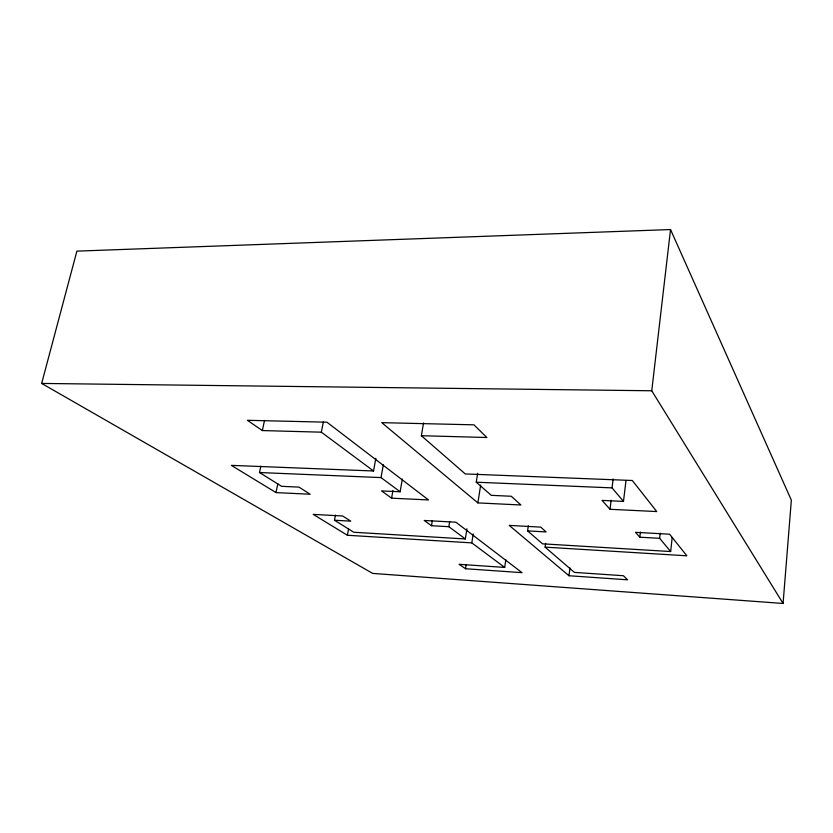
<?xml version="1.0" encoding="UTF-8"?>
<svg xmlns="http://www.w3.org/2000/svg" width="833" height="833" viewBox="0 0 833 833"><rect width="100%" height="100%" fill="white"/><g stroke="black" fill="none" stroke-linecap="round" stroke-linejoin="round"><path stroke-width="1.25" d="M783.072 603.456L791.35 500.154L670.534 229.544L76.896 251.129L41.65 383.43L372.663 573.406L783.072 603.456L651.76 390.771L670.534 229.544M528.309 525.758L527.581 530.881L542.554 543.834L670.669 551.54L672.189 537.462M670.669 551.54L659.642 538.326L660.215 533.162M659.642 538.326L639.827 537.212L640.421 532.079M423.539 422.966L421.363 435.711L465.251 473.935L632.309 480.495L656.758 511.556L610.027 509.296L602.061 500.414L623.49 501.393L625.958 480.849M623.49 501.393L612.047 487.878L613.15 478.913M610.027 509.296L611.13 500.258M545.636 543.303L545.105 547.135L574.395 572.386L623.407 575.728L627.603 579.81L568.981 575.738L569.991 567.991M466.928 528.788L465.335 538.961L448.862 526.695L431.484 525.717L424.216 520.469L455.89 522.208L522.031 572.667L465.532 568.731L459.098 564.305L504.694 567.419L505.818 559.745M421.363 435.711L486.857 437.512L473.946 424.83L381.753 422.654L477.892 502.903L520.896 504.985L511.295 496.26L491.293 495.343L476.247 482.203L477.642 473.259M465.532 568.731L466.136 564.889M504.694 567.419L471.801 542.877L473.175 533.943M477.892 502.903L480.662 485.004M448.862 526.695L449.685 521.583M431.484 525.717L432.317 520.635M375.839 458.285L373.538 470.989L321.361 432.181L262.374 430.567L247.38 420.301L326.932 422.196L428.516 499.946L391.604 498.165L381.535 490.908L400.132 491.762L402.339 479.048M391.604 498.165L392.947 490.533M400.132 491.762L381.025 477.59L383.315 464.793M471.801 542.877L347.403 535.265L348.569 528.913M465.335 538.961L353.786 532.256L334.47 520.24L335.428 515.138M321.361 432.181L323.35 422.008M260.833 466.188L259.511 472.53L281.606 486.316L298.995 487.118L310.157 494.24L276.004 492.595L277.805 483.734M262.374 430.567L264.509 420.405M41.65 383.43L651.76 390.771M373.538 470.989L231.355 465.366L276.004 492.595M259.511 472.53L381.025 477.59M476.247 482.203L612.047 487.878M527.581 530.881L546.073 531.933L540.732 527.122L509.234 525.394L568.981 575.738M334.47 520.24L350.766 521.156L342.655 515.991L313.218 514.378L347.403 535.265M545.105 547.135L686.861 555.798L669.586 534.203L635.517 532.329L639.827 537.212"/></g></svg>
